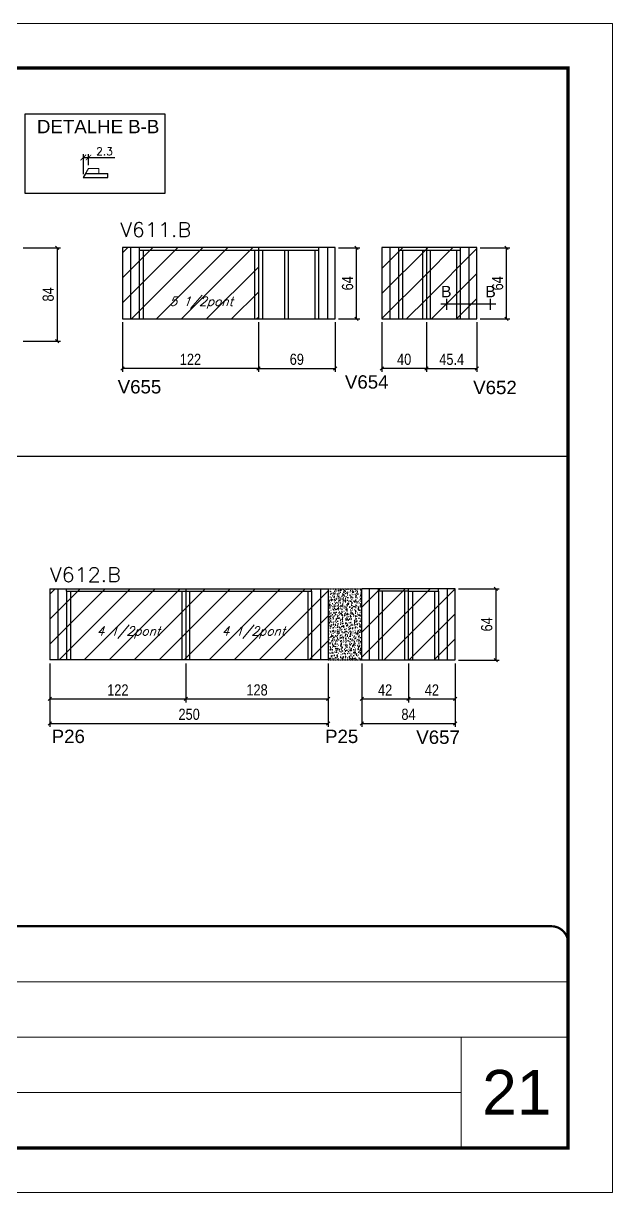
# Model space of a CAD drawing. Extents: x -20960 to -5926, y -2106 to 21915.
# Drawn here: x -11251 to -10722, y 15123 to 16173 of the extents above; entities that cross this region are included whole.
import ezdxf
from ezdxf.enums import TextEntityAlignment as Align

# ---------------------------------------------------------------- set-up
doc = ezdxf.new("R2010")
doc.units = 0
doc.linetypes.add('CONTINUO', pattern=[0])
doc.linetypes.add('DASHED', pattern=[0.75, 0.5, -0.25])
for name, color, linetype in [('5', 5, 'Continuous'), ('COTA', 241, 'Continuous'), ('detalhes', 4, 'Continuous'), ('Painéis', 200, 'Continuous'), ('Reaproveitamento', 251, 'Continuous'), ('SARR_2.2x7', 40, 'Continuous'), ('SARR_3.5x7', 81, 'Continuous'), ('texto', 7, 'Continuous')]:
    doc.layers.add(name, color=color, linetype=linetype)
for name, color, linetype, lineweight in [('CARIMBO', 255, 'Continuous', 9), ('Folhas', 255, 'Continuous', 9), ('Sarr 2.2x7', 40, 'Continuous', 9), ('SARRAFO DE PRESSAO', 251, 'DASHED', 9), ('Texto Seção', 7, 'Continuous', 15)]:
    doc.layers.add(name, color=color, linetype=linetype, lineweight=lineweight)
doc.styles.add('ARIAL', font='arial.ttf')
doc.styles.add('COTA TECNICA', font='techl___.ttf', dxfattribs={"height": 10})
doc.styles.add('REGUA-120', font='ROMANS.shx', dxfattribs={"height": 15})
doc.styles.add('Romans', font='romans.shx')
doc.styles.get("Standard").update_dxf_attribs({"font": 'arial.ttf'})
doc.dimstyles.new('Cota Seção (2x)', dxfattribs={"dimtxt": 7, "dimasz": 5, "dimexe": 3, "dimexo": 3, "dimgap": 2, "dimtad": 3, "dimdec": 1, "dimlfac": 0.5, "dimzin": 12, "dimdsep": 46, "dimtxsty": 'Romans', "dimblk": 'ARCHTICK', "dimcen": 0, "dimclrd": 4, "dimclre": 4, "dimclrt": 1, "dimadec": 1, "dimazin": 3, "dimtfac": 1, "dimtdec": 1, "dimtmove": 0, "dimatfit": 3, "dimldrblk": 'OBLIQUE', "dimfxl": 1, "dimtolj": 1, "dimtzin": 12, "dimarcsym": 0})
doc.dimstyles.new('PAINEL', dxfattribs={"dimtxt": 10, "dimasz": 3, "dimexe": 3, "dimexo": 3, "dimgap": 3, "dimtad": 1, "dimdec": 1, "dimzin": 12, "dimdsep": 46, "dimtxsty": 'COTA TECNICA', "dimblk1": 'OBLIQUE', "dimblk2": 'OBLIQUE', "dimsah": 1, "dimcen": 0.9, "dimclrd": 4, "dimclre": 4, "dimclrt": 240, "dimadec": 1, "dimazin": 3, "dimtfac": 1, "dimtdec": 1, "dimtmove": 0, "dimatfit": 3, "dimfxl": 1, "dimtolj": 1, "dimtzin": 12, "dimarcsym": 0})
pattern_1 = [(45, (-144424.823, -17856.662), (-11.2253202, 11.2253202), [])]
pattern_2 = [(45, (-152487.29, -11421.81), (-11.2253202, 11.2253202), [])]

# ---------------------------------------------------------------- blocks, each defined once
blk = doc.blocks.new('9999999999')
at = {"color": 30, "linetype": 'CONTINUO'}
for p, q in [((98564.6, 34379.6), (99584, 34379.6)), ((98564.6, 34329.8), (99488, 34329.8)), ((99584, 34329.8), (99488, 34329.8)), ((99488, 34329.8), (99488, 34230.2)), ((98564.6, 34280), (99488, 34280))]:
    blk.add_line(p, q, dxfattribs=at)
at = {"color": 30, "linetype": 'CONTINUO', "const_width": 2}
blk.add_lwpolyline([(99584, 34230.2), (99584, 34414.4, 0.414214), (99569, 34429.4), (98229, 34429.4, 0.414214), (98214, 34414.4), (98214, 34245.2, 0.414214), (98229, 34230.2), (99584, 34230.2)], format="xyb", dxfattribs=at)
at = {"layer": 'Folhas'}
blk.add_lwpolyline([(98139, 34190.2), (99624, 34190.2), (99624, 35240.2), (98139, 35240.2)], close=True, dxfattribs=at)
at = {"layer": 'Folhas', "color": 30, "const_width": 3}
blk.add_lwpolyline([(98214, 34230.2), (99584, 34230.2), (99584, 35200.2), (98214, 35200.2)], close=True, dxfattribs=at)
blk = doc.blocks.new('_Oblique')
at = {"color": 0, "linetype": 'ByBlock', "lineweight": -2}
blk.add_line((-0.5, -0.5), (0.5, 0.5), dxfattribs=at)
blk = doc.blocks.new('*D712')
at = {"layer": 'COTA', "color": 4, "linetype": 'ByBlock', "lineweight": -2, "transparency": 16777216}
for p, q in [((-11227.3, 15597.8), (-11227.3, 15562.8)), ((-11105.3, 15597.8), (-11105.3, 15562.8)), ((-11227.3, 15565.8), (-11105.3, 15565.8))]:
    blk.add_line(p, q, dxfattribs=at)
at = {"layer": 'Defpoints', "color": 0, "linetype": 'ByBlock', "transparency": 16777216}
for p in [(-11227.3, 15600.8), (-11105.3, 15600.8), (-11105.3, 15565.8)]:
    blk.add_point(p, dxfattribs=at)
at = {"layer": 'COTA', "color": 4, "linetype": 'ByBlock', "lineweight": -2, "transparency": 16777216, "xscale": 3, "yscale": 3, "zscale": 3, "rotation": 180}
blk.add_blockref('_Oblique', (-11227.3, 15565.8), dxfattribs=at)
at = {"layer": 'COTA', "color": 4, "linetype": 'ByBlock', "lineweight": -2, "transparency": 16777216, "xscale": 3, "yscale": 3, "zscale": 3}
blk.add_blockref('_Oblique', (-11105.3, 15565.8), dxfattribs=at)
at = {"layer": 'COTA', "color": 240, "linetype": 'ByBlock', "transparency": 16777216, "insert": (-11166.3, 15573.9), "char_height": 10, "attachment_point": 5, "style": 'COTA TECNICA'}
blk.add_mtext('\\A1;122', dxfattribs=at)
blk = doc.blocks.new('*D713')
at = {"layer": 'COTA', "color": 4, "linetype": 'ByBlock', "lineweight": -2, "transparency": 16777216}
for p, q in [((-11105.3, 15597.8), (-11105.3, 15562.8)), ((-10977.3, 15597.8), (-10977.3, 15562.8)), ((-11105.3, 15565.8), (-10977.3, 15565.8))]:
    blk.add_line(p, q, dxfattribs=at)
at = {"layer": 'Defpoints', "color": 0, "linetype": 'ByBlock', "transparency": 16777216}
for p in [(-11105.3, 15600.8), (-10977.3, 15600.8), (-10977.3, 15565.8)]:
    blk.add_point(p, dxfattribs=at)
at = {"layer": 'COTA', "color": 4, "linetype": 'ByBlock', "lineweight": -2, "transparency": 16777216, "xscale": 3, "yscale": 3, "zscale": 3, "rotation": 180}
blk.add_blockref('_Oblique', (-11105.3, 15565.8), dxfattribs=at)
at = {"layer": 'COTA', "color": 4, "linetype": 'ByBlock', "lineweight": -2, "transparency": 16777216, "xscale": 3, "yscale": 3, "zscale": 3}
blk.add_blockref('_Oblique', (-10977.3, 15565.8), dxfattribs=at)
at = {"layer": 'COTA', "color": 240, "linetype": 'ByBlock', "transparency": 16777216, "insert": (-11041.3, 15573.9), "char_height": 10, "attachment_point": 5, "style": 'COTA TECNICA'}
blk.add_mtext('\\A1;128', dxfattribs=at)
blk = doc.blocks.new('*D714')
at = {"layer": 'COTA', "color": 4, "linetype": 'ByBlock', "lineweight": -2, "transparency": 16777216}
for p, q in [((-10947.3, 15597.8), (-10947.3, 15562.8)), ((-10905.3, 15597.8), (-10905.3, 15562.8)), ((-10947.3, 15565.8), (-10905.3, 15565.8))]:
    blk.add_line(p, q, dxfattribs=at)
at = {"layer": 'Defpoints', "color": 0, "linetype": 'ByBlock', "transparency": 16777216}
for p in [(-10947.3, 15600.8), (-10905.3, 15600.8), (-10905.3, 15565.8)]:
    blk.add_point(p, dxfattribs=at)
at = {"layer": 'COTA', "color": 4, "linetype": 'ByBlock', "lineweight": -2, "transparency": 16777216, "xscale": 3, "yscale": 3, "zscale": 3, "rotation": 180}
blk.add_blockref('_Oblique', (-10947.3, 15565.8), dxfattribs=at)
at = {"layer": 'COTA', "color": 4, "linetype": 'ByBlock', "lineweight": -2, "transparency": 16777216, "xscale": 3, "yscale": 3, "zscale": 3}
blk.add_blockref('_Oblique', (-10905.3, 15565.8), dxfattribs=at)
at = {"layer": 'COTA', "color": 240, "linetype": 'ByBlock', "transparency": 16777216, "insert": (-10926.3, 15573.9), "char_height": 10, "attachment_point": 5, "style": 'COTA TECNICA'}
blk.add_mtext('\\A1;42', dxfattribs=at)
blk = doc.blocks.new('*D715')
at = {"layer": 'COTA', "color": 4, "linetype": 'ByBlock', "lineweight": -2, "transparency": 16777216}
for p, q in [((-10905.3, 15597.8), (-10905.3, 15562.8)), ((-10863.3, 15597.8), (-10863.3, 15562.8)), ((-10905.3, 15565.8), (-10863.3, 15565.8))]:
    blk.add_line(p, q, dxfattribs=at)
at = {"layer": 'Defpoints', "color": 0, "linetype": 'ByBlock', "transparency": 16777216}
for p in [(-10905.3, 15600.8), (-10863.3, 15600.8), (-10863.3, 15565.8)]:
    blk.add_point(p, dxfattribs=at)
at = {"layer": 'COTA', "color": 4, "linetype": 'ByBlock', "lineweight": -2, "transparency": 16777216, "xscale": 3, "yscale": 3, "zscale": 3, "rotation": 180}
blk.add_blockref('_Oblique', (-10905.3, 15565.8), dxfattribs=at)
at = {"layer": 'COTA', "color": 4, "linetype": 'ByBlock', "lineweight": -2, "transparency": 16777216, "xscale": 3, "yscale": 3, "zscale": 3}
blk.add_blockref('_Oblique', (-10863.3, 15565.8), dxfattribs=at)
at = {"layer": 'COTA', "color": 240, "linetype": 'ByBlock', "transparency": 16777216, "insert": (-10884.3, 15573.9), "char_height": 10, "attachment_point": 5, "style": 'COTA TECNICA'}
blk.add_mtext('\\A1;42', dxfattribs=at)
blk = doc.blocks.new('*D716')
at = {"layer": 'COTA', "color": 4, "linetype": 'ByBlock', "lineweight": -2, "transparency": 16777216}
for p, q in [((-10860.3, 15664.8), (-10823.9, 15664.8)), ((-10826.9, 15664.8), (-10826.9, 15600.8)), ((-10860.3, 15600.8), (-10823.9, 15600.8))]:
    blk.add_line(p, q, dxfattribs=at)
at = {"layer": 'Defpoints', "color": 0, "linetype": 'ByBlock', "transparency": 16777216}
for p in [(-10863.3, 15664.8), (-10863.3, 15600.8), (-10826.9, 15600.8)]:
    blk.add_point(p, dxfattribs=at)
at = {"layer": 'COTA', "color": 4, "linetype": 'ByBlock', "lineweight": -2, "transparency": 16777216, "xscale": 3, "yscale": 3, "zscale": 3}
for p, rotation in [((-10826.9, 15664.8), 90), ((-10826.9, 15600.8), 270)]:
    blk.add_blockref('_Oblique', p, dxfattribs=dict(at, rotation=rotation))
at = {"layer": 'COTA', "color": 240, "linetype": 'ByBlock', "transparency": 16777216, "insert": (-10835, 15632.8), "char_height": 10, "attachment_point": 5, "rotation": 90, "style": 'COTA TECNICA'}
blk.add_mtext('\\A1;64', dxfattribs=at)
blk = doc.blocks.new('*D729')
at = {"layer": 'COTA', "color": 4, "linetype": 'ByBlock', "lineweight": -2, "transparency": 16777216}
for p, q in [((-11227.3, 15597.8), (-11227.3, 15540.9)), ((-10977.3, 15597.8), (-10977.3, 15540.9)), ((-11227.3, 15543.9), (-10977.3, 15543.9))]:
    blk.add_line(p, q, dxfattribs=at)
at = {"layer": 'Defpoints', "color": 0, "linetype": 'ByBlock', "transparency": 16777216}
for p in [(-11227.3, 15600.8), (-10977.3, 15600.8), (-10977.3, 15543.9)]:
    blk.add_point(p, dxfattribs=at)
at = {"layer": 'COTA', "color": 4, "linetype": 'ByBlock', "lineweight": -2, "transparency": 16777216, "xscale": 3, "yscale": 3, "zscale": 3, "rotation": 180}
blk.add_blockref('_Oblique', (-11227.3, 15543.9), dxfattribs=at)
at = {"layer": 'COTA', "color": 4, "linetype": 'ByBlock', "lineweight": -2, "transparency": 16777216, "xscale": 3, "yscale": 3, "zscale": 3}
blk.add_blockref('_Oblique', (-10977.3, 15543.9), dxfattribs=at)
at = {"layer": 'COTA', "color": 240, "linetype": 'ByBlock', "transparency": 16777216, "insert": (-11102.3, 15552), "char_height": 10, "attachment_point": 5, "style": 'COTA TECNICA'}
blk.add_mtext('\\A1;250', dxfattribs=at)
blk = doc.blocks.new('*D730')
at = {"layer": 'COTA', "color": 4, "linetype": 'ByBlock', "lineweight": -2, "transparency": 16777216}
for p, q in [((-10947.3, 15597.8), (-10947.3, 15540.9)), ((-10863.3, 15597.8), (-10863.3, 15540.9)), ((-10947.3, 15543.9), (-10863.3, 15543.9))]:
    blk.add_line(p, q, dxfattribs=at)
at = {"layer": 'Defpoints', "color": 0, "linetype": 'ByBlock', "transparency": 16777216}
for p in [(-10947.3, 15600.8), (-10863.3, 15600.8), (-10863.3, 15543.9)]:
    blk.add_point(p, dxfattribs=at)
at = {"layer": 'COTA', "color": 4, "linetype": 'ByBlock', "lineweight": -2, "transparency": 16777216, "xscale": 3, "yscale": 3, "zscale": 3, "rotation": 180}
blk.add_blockref('_Oblique', (-10947.3, 15543.9), dxfattribs=at)
at = {"layer": 'COTA', "color": 4, "linetype": 'ByBlock', "lineweight": -2, "transparency": 16777216, "xscale": 3, "yscale": 3, "zscale": 3}
blk.add_blockref('_Oblique', (-10863.3, 15543.9), dxfattribs=at)
at = {"layer": 'COTA', "color": 240, "linetype": 'ByBlock', "transparency": 16777216, "insert": (-10905.3, 15552), "char_height": 10, "attachment_point": 5, "style": 'COTA TECNICA'}
blk.add_mtext('\\A1;84', dxfattribs=at)
blk = doc.blocks.new('*D686')
at = {"layer": 'COTA', "color": 4, "lineweight": -2, "ltscale": 25, "transparency": 16777216}
for p, q in [((-11251.3, 15971.1), (-11217.7, 15971.1)), ((-11220.7, 15971.1), (-11220.7, 15887.1)), ((-11251.3, 15887.1), (-11217.7, 15887.1))]:
    blk.add_line(p, q, dxfattribs=at)
at = {"layer": 'Defpoints', "color": 0, "ltscale": 25, "transparency": 16777216}
for p in [(-11254.3, 15971.1), (-11254.3, 15887.1), (-11220.7, 15887.1)]:
    blk.add_point(p, dxfattribs=at)
at = {"layer": 'COTA', "color": 4, "lineweight": -2, "ltscale": 25, "transparency": 16777216, "xscale": 3, "yscale": 3, "zscale": 3}
for p, rotation in [((-11220.7, 15971.1), 90), ((-11220.7, 15887.1), 270)]:
    blk.add_blockref('_Oblique', p, dxfattribs=dict(at, rotation=rotation))
at = {"layer": 'COTA', "color": 240, "ltscale": 25, "transparency": 16777216, "insert": (-11228.8, 15929.1), "char_height": 10, "attachment_point": 5, "rotation": 90, "style": 'COTA TECNICA'}
blk.add_mtext('\\A1;84', dxfattribs=at)
blk = doc.blocks.new('_ArchTick')
at = {"color": 0, "linetype": 'ByBlock', "const_width": 0.15}
blk.add_lwpolyline([(-0.5, -0.5), (0.5, 0.5)], dxfattribs=at)
blk = doc.blocks.new('*D761')
at = {"layer": 'COTA', "color": 4, "lineweight": -2, "transparency": 16777216}
for p, q in [((-11197.3, 16037.1), (-11197.3, 16055.1)), ((-11192.7, 16045.1), (-11192.7, 16055.1)), ((-11197.3, 16052.1), (-11192.7, 16052.1)), ((-11192.7, 16052.1), (-11169, 16052.1))]:
    blk.add_line(p, q, dxfattribs=at)
at = {"layer": 'Defpoints', "color": 0, "transparency": 16777216}
for p in [(-11192.7, 16052.1), (-11197.3, 16034.1), (-11192.7, 16042.1)]:
    blk.add_point(p, dxfattribs=at)
at = {"layer": 'COTA', "color": 4, "lineweight": -2, "transparency": 16777216, "xscale": 5, "yscale": 5, "zscale": 5, "rotation": 180}
blk.add_blockref('_ArchTick', (-11197.3, 16052.1), dxfattribs=at)
at = {"layer": 'COTA', "color": 4, "lineweight": -2, "transparency": 16777216, "xscale": 5, "yscale": 5, "zscale": 5}
blk.add_blockref('_ArchTick', (-11192.7, 16052.1), dxfattribs=at)
at = {"layer": 'COTA', "color": 1, "transparency": 16777216, "insert": (-11178.4, 16057.6), "char_height": 7, "attachment_point": 5, "style": 'Romans'}
blk.add_mtext('\\A1;2.3', dxfattribs=at)
blk = doc.blocks.new('*D762')
at = {"layer": 'COTA', "color": 4, "lineweight": -2, "ltscale": 25, "transparency": 16777216}
for p, q in [((-11162.1, 15904.1), (-11162.1, 15859.7)), ((-11040.1, 15904.1), (-11040.1, 15859.7)), ((-11040.1, 15862.7), (-11162.1, 15862.7))]:
    blk.add_line(p, q, dxfattribs=at)
at = {"layer": 'Defpoints', "color": 0, "ltscale": 25, "transparency": 16777216}
for p in [(-11162.1, 15907.1), (-11040.1, 15907.1), (-11162.1, 15862.7)]:
    blk.add_point(p, dxfattribs=at)
at = {"layer": 'COTA', "color": 4, "lineweight": -2, "ltscale": 25, "transparency": 16777216, "xscale": 3, "yscale": 3, "zscale": 3, "rotation": 180}
blk.add_blockref('_Oblique', (-11162.1, 15862.7), dxfattribs=at)
at = {"layer": 'COTA', "color": 4, "lineweight": -2, "ltscale": 25, "transparency": 16777216, "xscale": 3, "yscale": 3, "zscale": 3}
blk.add_blockref('_Oblique', (-11040.1, 15862.7), dxfattribs=at)
at = {"layer": 'COTA', "color": 240, "ltscale": 25, "transparency": 16777216, "insert": (-11101.1, 15870.8), "char_height": 10, "attachment_point": 5, "style": 'COTA TECNICA'}
blk.add_mtext('\\A1;122', dxfattribs=at)
blk = doc.blocks.new('*D763')
at = {"layer": 'COTA', "color": 4, "lineweight": -2, "ltscale": 25, "transparency": 16777216}
for p, q in [((-11040.1, 15904.1), (-11040.1, 15859.7)), ((-10971.1, 15904.1), (-10971.1, 15859.7)), ((-11040.1, 15862.7), (-10971.1, 15862.7))]:
    blk.add_line(p, q, dxfattribs=at)
at = {"layer": 'Defpoints', "color": 0, "ltscale": 25, "transparency": 16777216}
for p in [(-11040.1, 15907.1), (-10971.1, 15907.1), (-10971.1, 15862.7)]:
    blk.add_point(p, dxfattribs=at)
at = {"layer": 'COTA', "color": 4, "lineweight": -2, "ltscale": 25, "transparency": 16777216, "xscale": 3, "yscale": 3, "zscale": 3, "rotation": 180}
blk.add_blockref('_Oblique', (-11040.1, 15862.7), dxfattribs=at)
at = {"layer": 'COTA', "color": 4, "lineweight": -2, "ltscale": 25, "transparency": 16777216, "xscale": 3, "yscale": 3, "zscale": 3}
blk.add_blockref('_Oblique', (-10971.1, 15862.7), dxfattribs=at)
at = {"layer": 'COTA', "color": 240, "ltscale": 25, "transparency": 16777216, "insert": (-11005.6, 15870.8), "char_height": 10, "attachment_point": 5, "style": 'COTA TECNICA'}
blk.add_mtext('\\A1;69', dxfattribs=at)
blk = doc.blocks.new('*D764')
at = {"layer": 'COTA', "color": 4, "lineweight": -2, "ltscale": 25, "transparency": 16777216}
for p, q in [((-10929.2, 15904.1), (-10929.2, 15859.7)), ((-10889.2, 15904.1), (-10889.2, 15859.7)), ((-10889.2, 15862.7), (-10929.2, 15862.7))]:
    blk.add_line(p, q, dxfattribs=at)
at = {"layer": 'Defpoints', "color": 0, "ltscale": 25, "transparency": 16777216}
for p in [(-10929.2, 15907.1), (-10889.2, 15907.1), (-10929.2, 15862.7)]:
    blk.add_point(p, dxfattribs=at)
at = {"layer": 'COTA', "color": 4, "lineweight": -2, "ltscale": 25, "transparency": 16777216, "xscale": 3, "yscale": 3, "zscale": 3, "rotation": 180}
blk.add_blockref('_Oblique', (-10929.2, 15862.7), dxfattribs=at)
at = {"layer": 'COTA', "color": 4, "lineweight": -2, "ltscale": 25, "transparency": 16777216, "xscale": 3, "yscale": 3, "zscale": 3}
blk.add_blockref('_Oblique', (-10889.2, 15862.7), dxfattribs=at)
at = {"layer": 'COTA', "color": 240, "ltscale": 25, "transparency": 16777216, "insert": (-10909.2, 15870.8), "char_height": 10, "attachment_point": 5, "style": 'COTA TECNICA'}
blk.add_mtext('\\A1;40', dxfattribs=at)
blk = doc.blocks.new('*D765')
at = {"layer": 'COTA', "color": 4, "lineweight": -2, "ltscale": 25, "transparency": 16777216}
for p, q in [((-10889.2, 15904.1), (-10889.2, 15859.7)), ((-10843.8, 15904.1), (-10843.8, 15859.7)), ((-10889.2, 15862.7), (-10843.8, 15862.7))]:
    blk.add_line(p, q, dxfattribs=at)
at = {"layer": 'Defpoints', "color": 0, "ltscale": 25, "transparency": 16777216}
for p in [(-10889.2, 15907.1), (-10843.8, 15907.1), (-10843.8, 15862.7)]:
    blk.add_point(p, dxfattribs=at)
at = {"layer": 'COTA', "color": 4, "lineweight": -2, "ltscale": 25, "transparency": 16777216, "xscale": 3, "yscale": 3, "zscale": 3, "rotation": 180}
blk.add_blockref('_Oblique', (-10889.2, 15862.7), dxfattribs=at)
at = {"layer": 'COTA', "color": 4, "lineweight": -2, "ltscale": 25, "transparency": 16777216, "xscale": 3, "yscale": 3, "zscale": 3}
blk.add_blockref('_Oblique', (-10843.8, 15862.7), dxfattribs=at)
at = {"layer": 'COTA', "color": 240, "ltscale": 25, "transparency": 16777216, "insert": (-10866.5, 15870.8), "char_height": 10, "attachment_point": 5, "style": 'COTA TECNICA'}
blk.add_mtext('\\A1;45.4', dxfattribs=at)
blk = doc.blocks.new('*D766')
at = {"layer": 'COTA', "color": 4, "lineweight": -2, "ltscale": 25, "transparency": 16777216}
for p, q in [((-10840.8, 15971.1), (-10814.2, 15971.1)), ((-10817.2, 15907.1), (-10817.2, 15971.1)), ((-10840.8, 15907.1), (-10814.2, 15907.1))]:
    blk.add_line(p, q, dxfattribs=at)
at = {"layer": 'Defpoints', "color": 0, "ltscale": 25, "transparency": 16777216}
for p in [(-10843.8, 15971.1), (-10817.2, 15971.1), (-10843.8, 15907.1)]:
    blk.add_point(p, dxfattribs=at)
at = {"layer": 'COTA', "color": 4, "lineweight": -2, "ltscale": 25, "transparency": 16777216, "xscale": 3, "yscale": 3, "zscale": 3}
for p, rotation in [((-10817.2, 15971.1), 90), ((-10817.2, 15907.1), 270)]:
    blk.add_blockref('_Oblique', p, dxfattribs=dict(at, rotation=rotation))
at = {"layer": 'COTA', "color": 240, "ltscale": 25, "transparency": 16777216, "insert": (-10825.3, 15939.1), "char_height": 10, "attachment_point": 5, "rotation": 90, "style": 'COTA TECNICA'}
blk.add_mtext('\\A1;64', dxfattribs=at)
blk = doc.blocks.new('*D767')
at = {"layer": 'COTA', "color": 4, "lineweight": -2, "ltscale": 25, "transparency": 16777216}
for p, q in [((-10968.1, 15971.1), (-10948.9, 15971.1)), ((-10951.9, 15907.1), (-10951.9, 15971.1)), ((-10968.1, 15907.1), (-10948.9, 15907.1))]:
    blk.add_line(p, q, dxfattribs=at)
at = {"layer": 'Defpoints', "color": 0, "ltscale": 25, "transparency": 16777216}
for p in [(-10971.1, 15971.1), (-10951.9, 15971.1), (-10971.1, 15907.1)]:
    blk.add_point(p, dxfattribs=at)
at = {"layer": 'COTA', "color": 4, "lineweight": -2, "ltscale": 25, "transparency": 16777216, "xscale": 3, "yscale": 3, "zscale": 3}
for p, rotation in [((-10951.9, 15971.1), 90), ((-10951.9, 15907.1), 270)]:
    blk.add_blockref('_Oblique', p, dxfattribs=dict(at, rotation=rotation))
at = {"layer": 'COTA', "color": 240, "ltscale": 25, "transparency": 16777216, "insert": (-10960, 15939.1), "char_height": 10, "attachment_point": 5, "rotation": 90, "style": 'COTA TECNICA'}
blk.add_mtext('\\A1;64', dxfattribs=at)

msp = doc.modelspace()

# ---------------------------------------------------------------- hatches: boundary and pattern name
at = {"layer": 'COTA', "linetype": 'ByBlock'}
h = msp.add_hatch(dxfattribs=at)
h.set_pattern_fill('AR-CONC', color=256, scale=0.03)
h.set_pattern_definition([(50, (-144424.823, -17856.6625), (5.46554007, -0.47817257), [0.5715, -6.2865]), (355, (-144424.823, -17856.6625), (-1.05730264, 5.73170536), [0.4572, -5.02921753]), (100.4514447, (-144424.3674, -17856.7023), (4.40823741, 5.25353256), [0.48570026, -5.34270734]), (46.1842, (-144424.823, -17855.1385), (8.13237123, -1.26126984), [0.85725, -9.42975]), (96.6355576, (-144424.145, -17855.2436), (7.122124, 7.42278374), [0.7285507, -8.01406824]), (351.184151, (-144424.823, -17855.1385), (7.122124, 7.42278374), [0.685799, -7.54379196]), (21, (-144424.061, -17855.5195), (4.54843174, -3.06795595), [0.5715, -6.2865]), (326, (-144424.061, -17855.5195), (1.85406085, 5.52563898), [0.4572, -5.0292]), (71.451445, (-144423.682, -17855.775), (6.40249258, 2.45768307), [0.48570026, -5.34269813]), (37.5, (-144424.8229, -17856.6625), (0.092658098, 2.536651166), [0, -4.96824, 0, -5.1054, 0, -5.04825]), (7.5, (-144424.8229, -17856.6625), (2.004589875, 3.005417245), [0, -2.91084, 0, -4.85394, 0, -1.92405]), (327.5, (-144426.5221, -17856.6625), (4.067717855, -0.17186232), [0, -1.905, 0, -5.9436, 0, -7.8867]), (317.5, (-144427.284, -17856.6625), (4.44387544, 0.76279473), [0, -2.4765, 0, -3.94716, 0, -5.6007])])
h.paths.add_polyline_path([(-10977.32, 15600.84), (-10947.32, 15600.84), (-10947.32, 15664.84), (-10977.32, 15664.84)])
at = {"layer": 'Reaproveitamento', "ltscale": 25}
h = msp.add_hatch(dxfattribs=at)
h.set_pattern_fill('ANSI31', color=256, scale=5)
h.set_pattern_definition(pattern_2)
h.paths.add_polyline_path([(-11040.05, 15971.12), (-11162.05, 15971.12), (-11162.05, 15907.12), (-11040.05, 15907.12)])
h = msp.add_hatch(dxfattribs=at)
h.set_pattern_fill('ANSI31', color=256, scale=5)
h.set_pattern_definition(pattern_2)
h.paths.add_polyline_path([(-10889.2, 15971.12), (-10929.2, 15971.12), (-10929.2, 15907.12), (-10889.2, 15907.12)])
h = msp.add_hatch(dxfattribs=at)
h.set_pattern_fill('ANSI31', color=256, scale=5)
h.set_pattern_definition(pattern_2)
h.paths.add_polyline_path([(-10843.8, 15971.12), (-10889.2, 15971.12), (-10889.2, 15907.12), (-10843.8, 15907.12)])
at = {"layer": 'Reaproveitamento', "linetype": 'ByBlock'}
h = msp.add_hatch(dxfattribs=at)
h.set_pattern_fill('ANSI31', color=256, scale=5)
h.set_pattern_definition(pattern_1)
h.paths.add_polyline_path([(-11227.32, 15664.84), (-11227.32, 15600.84), (-11105.32, 15600.84), (-11105.32, 15664.84)])
h = msp.add_hatch(dxfattribs=at)
h.set_pattern_fill('ANSI31', color=256, scale=5)
h.set_pattern_definition(pattern_1)
h.paths.add_polyline_path([(-11105.32, 15664.84), (-11105.32, 15600.84), (-10977.32, 15600.84), (-10977.32, 15664.84)])
h = msp.add_hatch(dxfattribs=at)
h.set_pattern_fill('ANSI31', color=256, scale=5)
h.set_pattern_definition(pattern_1)
h.paths.add_polyline_path([(-10947.32, 15600.84), (-10905.32, 15600.84), (-10905.32, 15664.84), (-10947.32, 15664.84)])
h = msp.add_hatch(dxfattribs=at)
h.set_pattern_fill('ANSI31', color=256, scale=5)
h.set_pattern_definition(pattern_1)
h.paths.add_polyline_path([(-10905.32, 15600.84), (-10863.32, 15600.84), (-10863.32, 15664.84), (-10905.32, 15664.84)])

# ---------------------------------------------------------------- linework, layer by layer
at = {"ltscale": 25}
msp.add_lwpolyline([(-11249.54, 16091.38), (-11124.2, 16091.38), (-11124.2, 16019.82), (-11249.54, 16019.82)], close=True, dxfattribs=at)
at = {"layer": 'COTA', "linetype": 'ByBlock'}
msp.add_line((-12132, 15783.87), (-10762, 15783.87), dxfattribs=at)
at = {"layer": 'COTA', "linetype": 'DASHED', "ltscale": 0.3}
for p, q in [((-10977.32, 15664.84), (-10947.32, 15664.84)), ((-10977.32, 15600.84), (-10947.32, 15600.84))]:
    msp.add_line(p, q, dxfattribs=at)
at = {"layer": 'detalhes'}
for p, q in [((-10826.84, 15920.29), (-10876.2, 15920.29)), ((-10871.2, 15925.29), (-10871.2, 15915.29)), ((-10831.84, 15925.29), (-10831.84, 15915.29))]:
    msp.add_line(p, q, dxfattribs=at)
at = {"layer": 'Painéis'}
for p, q in [((-11195.52, 16037.23), (-11197.32, 16034.11)), ((-11197.32, 16034.11), (-11175.32, 16034.11)), ((-11195.25, 16037.71), (-11175.32, 16037.71)), ((-11175.32, 16034.11), (-11175.32, 16037.71))]:
    msp.add_line(p, q, dxfattribs=at)
at = {"layer": 'Painéis', "ltscale": 25}
for p, q in [((-10971.05, 15971.12), (-11162.05, 15971.12)), ((-11162.05, 15971.12), (-11162.05, 15907.12)), ((-11040.05, 15971.12), (-11040.05, 15907.12)), ((-10971.05, 15907.12), (-10971.05, 15971.12)), ((-10843.8, 15971.12), (-10929.2, 15971.12)), ((-10929.2, 15971.12), (-10929.2, 15907.12)), ((-10889.2, 15971.12), (-10889.2, 15907.12)), ((-10843.8, 15907.12), (-10843.8, 15971.12)), ((-11162.05, 15907.12), (-10971.05, 15907.12)), ((-10929.2, 15907.12), (-10843.8, 15907.12))]:
    msp.add_line(p, q, dxfattribs=at)
at = {"layer": 'Painéis', "linetype": 'ByBlock'}
for p, q in [((-11227.32, 15664.84), (-10977.32, 15664.84)), ((-11227.32, 15664.84), (-11227.32, 15600.84)), ((-11105.32, 15664.84), (-11105.32, 15600.84)), ((-10977.32, 15664.84), (-10977.32, 15600.84)), ((-10947.32, 15600.84), (-10947.32, 15664.84)), ((-10863.32, 15664.84), (-10947.32, 15664.84)), ((-10905.32, 15600.84), (-10905.32, 15664.84)), ((-10863.32, 15600.84), (-10863.32, 15664.84)), ((-10977.32, 15600.84), (-11227.32, 15600.84)), ((-10947.32, 15600.84), (-10863.32, 15600.84))]:
    msp.add_line(p, q, dxfattribs=at)
at = {"layer": 'Sarr 2.2x7'}
for p, q in [((-11195.52, 16037.23), (-11192.71, 16042.11)), ((-11192.71, 16042.11), (-11183.32, 16042.11)), ((-11183.32, 16042.11), (-11183.32, 16037.71))]:
    msp.add_line(p, q, dxfattribs=at)
at = {"layer": 'SARR_2.2x7', "linetype": 'Continuous'}
for p, q in [((-11155.05, 15971.12), (-11155.05, 15907.12)), ((-10978.05, 15971.12), (-10978.05, 15907.12)), ((-10922.2, 15971.12), (-10922.2, 15907.12)), ((-10850.8, 15907.12), (-10850.8, 15971.12)), ((-11147.05, 15968.92), (-10986.05, 15968.92)), ((-10914.2, 15968.92), (-10858.8, 15968.92))]:
    msp.add_line(p, q, dxfattribs=at)
at = {"layer": 'SARR_2.2x7', "linetype": 'Continuous', "ltscale": 50}
for p, q in [((-11220.32, 15664.84), (-11220.32, 15600.84)), ((-11212.32, 15662.64), (-11212.32, 15664.84)), ((-11212.32, 15662.64), (-11105.32, 15662.64)), ((-11105.32, 15662.64), (-10992.32, 15662.64)), ((-10992.32, 15662.64), (-10992.32, 15664.84)), ((-10984.32, 15664.84), (-10984.32, 15600.84)), ((-10940.32, 15600.84), (-10940.32, 15664.84)), ((-10932.32, 15662.64), (-10932.32, 15664.84)), ((-10905.32, 15662.64), (-10932.32, 15662.64)), ((-10905.32, 15662.64), (-10878.32, 15662.64)), ((-10878.32, 15662.64), (-10878.32, 15664.84)), ((-10870.32, 15600.84), (-10870.32, 15664.84))]:
    msp.add_line(p, q, dxfattribs=at)
at = {"layer": 'SARR_3.5x7'}
for p, q in [((-11147.05, 15971.12), (-11147.05, 15907.12)), ((-10986.05, 15971.12), (-10986.05, 15907.12)), ((-10914.2, 15971.12), (-10914.2, 15907.12)), ((-10858.8, 15971.12), (-10858.8, 15907.12)), ((-11143.55, 15968.92), (-11143.55, 15907.12)), ((-11043.55, 15968.92), (-11043.55, 15907.12)), ((-11036.55, 15968.92), (-11036.55, 15907.12)), ((-11016.78, 15968.92), (-11016.78, 15907.12)), ((-11013.28, 15968.92), (-11013.28, 15907.12)), ((-10989.55, 15968.92), (-10989.55, 15907.12)), ((-10910.7, 15968.92), (-10910.7, 15907.12)), ((-10892.7, 15968.92), (-10892.7, 15907.12)), ((-10885.7, 15968.92), (-10885.7, 15907.12)), ((-10862.3, 15968.92), (-10862.3, 15907.12)), ((-11212.32, 15662.64), (-11212.32, 15600.84)), ((-11208.82, 15662.64), (-11208.82, 15600.84)), ((-11108.82, 15662.64), (-11108.82, 15600.84)), ((-11101.82, 15662.64), (-11101.82, 15600.84)), ((-10995.82, 15662.64), (-10995.82, 15600.84)), ((-10992.32, 15662.64), (-10992.32, 15600.84)), ((-10932.32, 15662.64), (-10932.32, 15600.84)), ((-10928.82, 15662.64), (-10928.82, 15600.84)), ((-10908.82, 15662.64), (-10908.82, 15600.84)), ((-10901.82, 15662.64), (-10901.82, 15600.84)), ((-10881.82, 15662.64), (-10881.82, 15600.84)), ((-10878.32, 15662.64), (-10878.32, 15600.84))]:
    msp.add_line(p, q, dxfattribs=at)

# ---------------------------------------------------------------- block references
at = {"layer": 'SARRAFO DE PRESSAO', "color": 6, "linetype": 'ByBlock'}
msp.add_blockref('9999999999', (-110345.98, -19067.69), dxfattribs=at)

# ---------------------------------------------------------------- texts
at = {"layer": '5', "color": 7, "linetype": 'Continuous'}
msp.add_text('DETALHE B-B', height=12, rotation=359.99996, dxfattribs=at).set_placement((-11238.97, 16073.85))
at = {"layer": '5', "linetype": 'Continuous'}
for s, p in [('V654', (-10962.4, 15844.53)), ('V655', (-11166.44, 15840.19)), ('V652', (-10847.22, 15839.57)), ('P26', (-11225.72, 15526.25)), ('P25', (-10980.22, 15526.25)), ('V657', (-10898.31, 15525.51))]:
    msp.add_text(s, height=12, rotation=0.00004, dxfattribs=at).set_placement(p)
at = {"layer": 'CARIMBO', "style": 'ARIAL'}
msp.add_text('21', height=40, dxfattribs=at).set_placement((-10839.14, 15192.66))
at = {"layer": 'detalhes', "color": 0, "linetype": 'Continuous', "style": 'ARIAL'}
for p in [(-10871.4, 15931.7), (-10831.64, 15931.7)]:
    msp.add_text('B', height=10.22, dxfattribs=at).set_placement(p, align=Align.MIDDLE_CENTER)
at = {"layer": 'texto', "color": 2, "char_height": 8, "attachment_point": 5, "style": 'Romans'}
for s, insert in [('{\\Q19;\\C256;5 1/2pont}', (-11091.44, 15921.66)), ('{\\Q19;\\C256;4 1/2pont}', (-11156.76, 15625.58)), ('{\\Q19;\\C256;4 1/2pont}', (-11044.56, 15625.58))]:
    msp.add_mtext(s, dxfattribs=dict(at, insert=insert))
at = {"layer": 'Texto Seção', "style": 'REGUA-120', "width": 1.05}
for s, p in [('V611.B', (-11164.22, 15980.79)), ('V612.B', (-11227.32, 15671.02))]:
    msp.add_text(s, height=13, dxfattribs=at).set_placement(p)

# ---------------------------------------------------------------- dimensions: what is measured, and where the dimension line sits
at = {"layer": 'COTA'}
dim = msp.add_linear_dim(base=(-11192.71, 16052.11), p1=(-11197.32, 16034.11), p2=(-11192.71, 16042.11), dimstyle='Cota Seção (2x)', dxfattribs=at)
dim.commit()
dim.dimension.update_dxf_attribs({"geometry": '*D761', "text_midpoint": (-11178.37, 16057.61)})
at = {"layer": 'COTA', "ltscale": 25}
for base, p1, p2, picture, middle in [((-11220.71, 15887.12), (-11254.26, 15971.12), (-11254.26, 15887.12), '*D686', (-11228.8, 15929.12)), ((-10951.93, 15971.12), (-10971.05, 15907.12), (-10971.05, 15971.12), '*D767', (-10960.03, 15939.12)), ((-10817.18, 15971.12), (-10843.8, 15907.12), (-10843.8, 15971.12), '*D766', (-10825.29, 15939.12))]:
    dim = msp.add_linear_dim(base=base, p1=p1, p2=p2, angle=90, dimstyle='PAINEL', dxfattribs=at)
    dim.commit()
    dim.dimension.update_dxf_attribs({"geometry": picture, "text_midpoint": middle})
for base, p1, p2, picture, middle in [((-11162.05, 15862.7), (-11040.05, 15907.12), (-11162.05, 15907.12), '*D762', (-11101.05, 15870.76)), ((-10971.05, 15862.7), (-11040.05, 15907.12), (-10971.05, 15907.12), '*D763', (-11005.55, 15870.84)), ((-10929.2, 15862.7), (-10889.2, 15907.12), (-10929.2, 15907.12), '*D764', (-10909.2, 15870.81)), ((-10843.8, 15862.7), (-10889.2, 15907.12), (-10843.8, 15907.12), '*D765', (-10866.5, 15870.81))]:
    dim = msp.add_linear_dim(base=base, p1=p1, p2=p2, dimstyle='PAINEL', dxfattribs=at)
    dim.commit()
    dim.dimension.update_dxf_attribs({"geometry": picture, "text_midpoint": middle})
at = {"layer": 'COTA', "linetype": 'ByBlock'}
dim = msp.add_linear_dim(base=(-10826.93, 15600.84), p1=(-10863.32, 15664.84), p2=(-10863.32, 15600.84), angle=90, dimstyle='PAINEL', dxfattribs=at)
dim.commit()
dim.dimension.update_dxf_attribs({"geometry": '*D716', "text_midpoint": (-10835.03, 15632.84)})
for base, p1, p2, picture, middle in [((-11105.32, 15565.8), (-11227.32, 15600.84), (-11105.32, 15600.84), '*D712', (-11166.32, 15573.86)), ((-10977.32, 15543.92), (-11227.32, 15600.84), (-10977.32, 15600.84), '*D729', (-11102.32, 15552.03)), ((-10905.32, 15565.8), (-10947.32, 15600.84), (-10905.32, 15600.84), '*D714', (-10926.32, 15573.87)), ((-10863.32, 15543.92), (-10947.32, 15600.84), (-10863.32, 15600.84), '*D730', (-10905.32, 15552.02))]:
    dim = msp.add_linear_dim(base=base, p1=p1, p2=p2, dimstyle='PAINEL', dxfattribs=at)
    dim.commit()
    dim.dimension.update_dxf_attribs({"geometry": picture, "text_midpoint": middle})
for base, p1, p2, picture, middle in [((-10977.32, 15565.8), (-11105.32, 15600.84), (-10977.32, 15600.84), '*D713', (-11041.32, 15573.89)), ((-10863.32, 15565.8), (-10905.32, 15600.84), (-10863.32, 15600.84), '*D715', (-10884.32, 15573.87))]:
    dim = msp.add_linear_dim(base=base, p1=p1, p2=p2, dimstyle='PAINEL', override={"dimtmove": 1}, dxfattribs=at)
    dim.commit()
    dim.dimension.update_dxf_attribs({"geometry": picture, "text_midpoint": middle})

doc.saveas('drawing.dxf')
